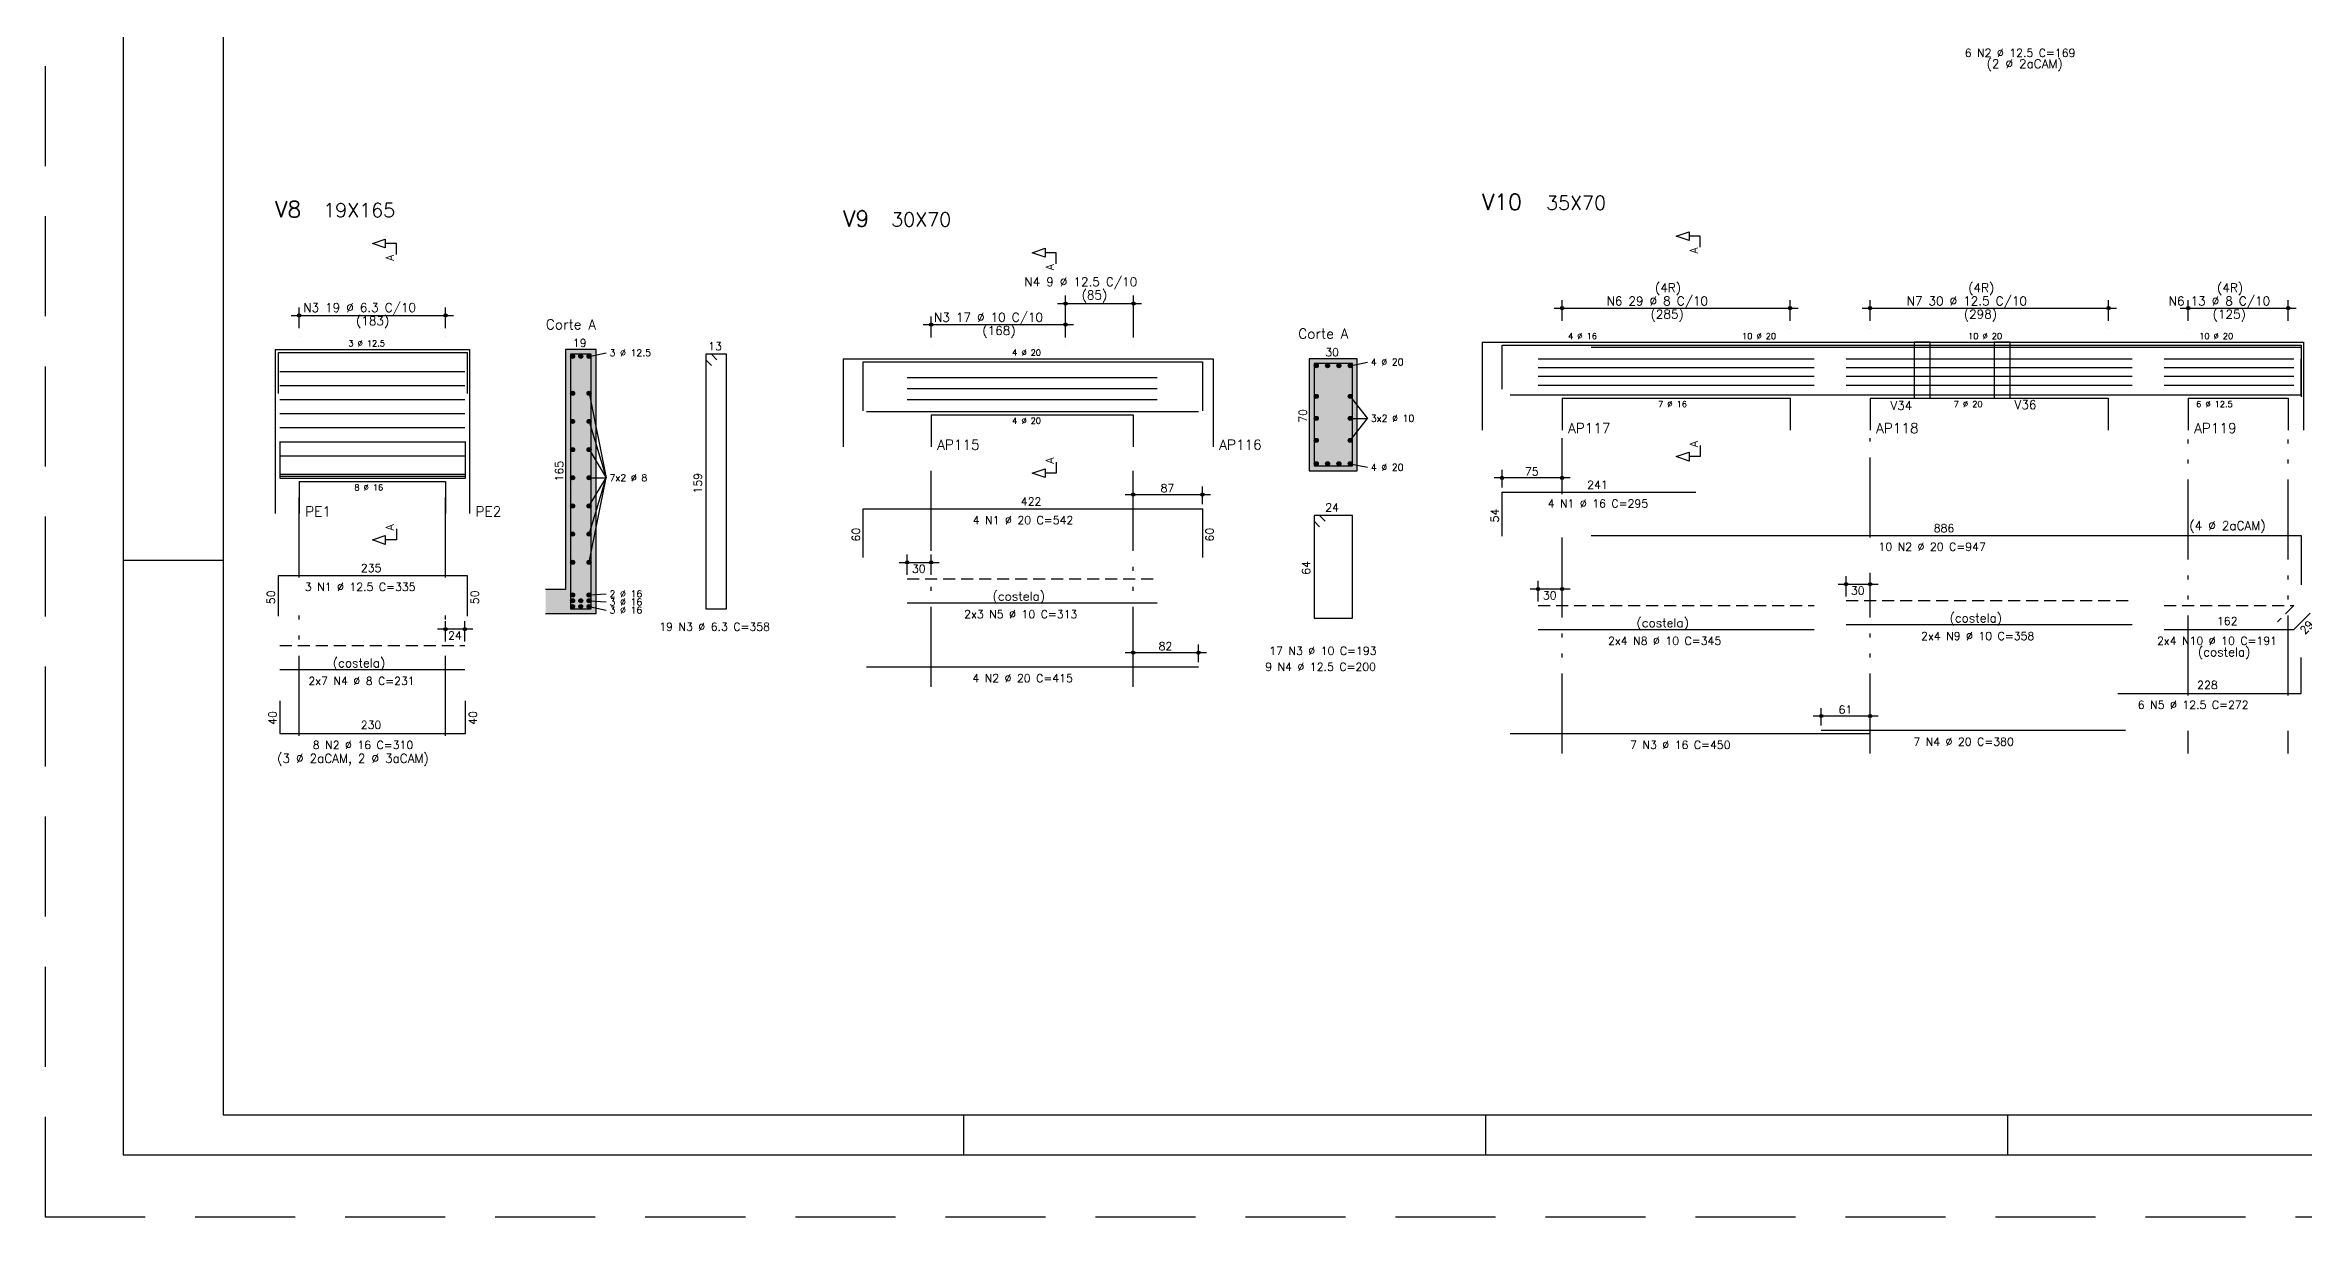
# Model space of a CAD drawing. Extents: x -1.7 to 86.3, y -1.3 to 61.2.
# Drawn here: x -1.7 to 54.8, y -1.3 to 28 of the extents above; entities that cross this region are included whole.
import ezdxf

# ---------------------------------------------------------------- set-up
doc = ezdxf.new("R2010")
doc.units = 0
doc.header["$MEASUREMENT"] = 0
for name, pattern in [('ESTILO_TQS_0001', [0.45, 0.3, -0.15]), ('ESTILO_TQS_0004', [3.3, 2, -0.4, 0.05, -0.4, 0.05, -0.4]), ('HIDDEN', [0.375, 0.25, -0.125])]:
    doc.linetypes.add(name, pattern=pattern)
doc.layers.get('0').update_dxf_attribs({"linetype": 'CONTINUOUS'})
doc.layers.get('Defpoints').update_dxf_attribs({"linetype": 'CONTINUOUS'})
for name, color, linetype in [('ARQ_FOLHA', 7, 'CONTINUOUS'), ('PENA_01', 1, 'CONTINUOUS'), ('PENA_02', 2, 'CONTINUOUS'), ('PENA_03', 3, 'CONTINUOUS'), ('PENA_04', 4, 'CONTINUOUS'), ('PENA_05', 5, 'CONTINUOUS'), ('PENA_06', 6, 'CONTINUOUS'), ('PENA_10', 253, 'CONTINUOUS')]:
    doc.layers.add(name, color=color, linetype=linetype)
doc.styles.get("Standard").update_dxf_attribs({"font": 'ROMANS.SHX'})

# ---------------------------------------------------------------- blocks, each defined once
blk = doc.blocks.new('FOLHA A1 - 841 X 594')
at = {"layer": 'ARQ_FOLHA', "color": 1}
for p, q in [((-816, 148.5), (-841, 148.5)), ((-631, 10), (-631, 0)), ((-500.5, 10), (-500.5, 0)), ((-370, 10), (-370, 0))]:
    blk.add_line(p, q, dxfattribs=at)
for points in [[(-841, 0), (0, 0), (0, 594), (-841, 594)], [(-816, 10), (-10, 10), (-10, 584), (-816, 584)]]:
    blk.add_lwpolyline(points, close=True, dxfattribs=at)
at = {"layer": 'Defpoints', "color": 8, "linetype": 'HIDDEN', "ltscale": 100}
blk.add_lwpolyline([(-860.5, 609.5), (-860.5, -15.5), (19.5, -15.5), (19.5, 609.5)], close=True, dxfattribs=at)
blk = doc.blocks.new('*U23')
blk.add_blockref('FOLHA A1 - 841 X 594', (0, 0))

msp = doc.modelspace()

# ---------------------------------------------------------------- linework, layer by layer
at = {"layer": 'PENA_01', "linetype": 'Continuous'}
for p, q in [((4.65, 20.934), (4.65, 21.454)), ((8.31, 20.934), (8.31, 21.454)), ((23.607, 21.55), (25.707, 21.55)), ((23.807, 20.702), (23.807, 21.75)), ((25.507, 20.702), (25.507, 21.75)), ((36.216, 21.117), (36.216, 21.637)), ((41.916, 21.117), (41.916, 21.637)), ((43.916, 21.117), (43.916, 21.637)), ((49.876, 21.117), (49.876, 21.637)), ((51.866, 21.117), (51.866, 21.637)), ((54.366, 21.117), (54.366, 21.637)), ((4.45, 21.254), (8.51, 21.254)), ((20.247, 21.022), (24.007, 21.022)), ((20.447, 20.702), (20.447, 21.222)), ((23.807, 20.702), (23.807, 21.222)), ((36.016, 21.437), (42.116, 21.437)), ((43.716, 21.437), (50.076, 21.437)), ((51.666, 21.437), (54.566, 21.437)), ((11.895, 20.229), (12.325, 20.319)), ((30.922, 19.997), (31.352, 20.087)), ((11.895, 19.307), (12.325, 17.196)), ((30.922, 19.23), (31.352, 18.68)), ((30.922, 18.131), (31.352, 18.68)), ((30.922, 18.68), (31.352, 18.68)), ((11.895, 18.603), (12.325, 17.196)), ((11.895, 17.899), (12.325, 17.196)), ((30.922, 17.547), (31.352, 17.457)), ((11.895, 15.084), (12.325, 17.196)), ((11.895, 15.788), (12.325, 17.196)), ((11.895, 16.492), (12.325, 17.196)), ((11.895, 17.196), (12.325, 17.196)), ((36.416, 17.192), (34.516, 17.192)), ((25.297, 16.777), (27.427, 16.777)), ((19.647, 15.082), (20.647, 15.082)), ((11.895, 14.267), (12.325, 14.297)), ((11.895, 14.123), (12.325, 14.093)), ((35.416, 14.417), (36.416, 14.417)), ((43.116, 14.537), (44.116, 14.537)), ((11.895, 13.979), (12.325, 13.889)), ((8.991, 13.414), (8.11, 13.414)), ((25.297, 12.827), (27.327, 12.827)), ((44.116, 11.242), (42.496, 11.242))]:
    msp.add_line(p, q, dxfattribs=at)
at = {"layer": 'PENA_01', "linetype": 'ESTILO_TQS_0004'}
for p, q in [((36.216, 16.784), (36.216, 18.187)), ((43.916, 15.704), (43.916, 18.187)), ((51.866, 11.754), (51.866, 18.187)), ((54.366, 11.754), (54.366, 18.187)), ((20.447, 11.972), (20.447, 17.772)), ((25.497, 11.972), (25.497, 17.772)), ((4.65, 14.701), (4.65, 17.054)), ((8.31, 14.701), (8.31, 17.054)), ((36.216, 10.307), (36.216, 15.9)), ((43.916, 10.307), (43.916, 14.82)), ((4.65, 10.751), (4.65, 13.817)), ((8.31, 10.751), (8.31, 13.817)), ((51.866, 10.307), (51.866, 10.87)), ((54.366, 10.307), (54.366, 10.87))]:
    msp.add_line(p, q, dxfattribs=at)
at = {"layer": 'PENA_01', "linetype": 'Continuous'}
for points in [[(45.016, 20.587), (45.016, 19.187), (45.416, 19.187), (45.416, 20.587), (45.016, 20.587)], [(47.016, 20.587), (47.016, 19.187), (47.416, 19.187), (47.416, 20.587), (47.016, 20.587)]]:
    msp.add_lwpolyline(points, dxfattribs=at)
at = {"layer": 'PENA_02', "linetype": 'Continuous'}
for centre, radius in [((23.807, 21.55), 0.0416), ((23.807, 21.55), 0.0208), ((25.507, 21.55), 0.0416), ((25.507, 21.55), 0.0208), ((36.216, 21.437), 0.0416), ((36.216, 21.437), 0.0208), ((41.916, 21.437), 0.0416), ((41.916, 21.437), 0.0208), ((43.916, 21.437), 0.0416), ((43.916, 21.437), 0.0208), ((49.876, 21.437), 0.0416), ((49.876, 21.437), 0.0208), ((51.866, 21.437), 0.0416), ((51.866, 21.437), 0.0208), ((54.366, 21.437), 0.0416), ((54.366, 21.437), 0.0208), ((4.65, 21.254), 0.0416), ((4.65, 21.254), 0.0208), ((8.31, 21.254), 0.0416), ((8.31, 21.254), 0.0208), ((20.447, 21.022), 0.0416), ((20.447, 21.022), 0.0208), ((23.807, 21.022), 0.0416), ((23.807, 21.022), 0.0208), ((34.716, 17.192), 0.04), ((34.716, 17.192), 0.02), ((36.216, 17.192), 0.04), ((36.216, 17.192), 0.02), ((25.497, 16.777), 0.04), ((25.497, 16.777), 0.02), ((27.227, 16.777), 0.04), ((27.227, 16.777), 0.02), ((19.847, 15.082), 0.04), ((19.847, 15.082), 0.02), ((20.447, 15.082), 0.04), ((20.447, 15.082), 0.02), ((35.616, 14.417), 0.04), ((35.616, 14.417), 0.02), ((36.216, 14.417), 0.04), ((36.216, 14.417), 0.02), ((43.316, 14.537), 0.04), ((43.316, 14.537), 0.02), ((43.916, 14.537), 0.04), ((43.916, 14.537), 0.02), ((8.31, 13.414), 0.04), ((8.31, 13.414), 0.02), ((8.791, 13.414), 0.04), ((8.791, 13.414), 0.02), ((25.497, 12.827), 0.04), ((25.497, 12.827), 0.02), ((27.127, 12.827), 0.04), ((27.127, 12.827), 0.02), ((42.696, 11.242), 0.04), ((42.696, 11.242), 0.02), ((43.916, 11.242), 0.04), ((43.916, 11.242), 0.02)]:
    msp.add_circle(centre, radius, dxfattribs=at)
at = {"layer": 'PENA_03', "linetype": 'Continuous'}
for p, q in [((36.216, 20.917), (36.216, 20.917)), ((41.916, 20.917), (41.916, 20.917)), ((43.916, 20.917), (43.916, 20.917)), ((49.876, 20.917), (49.876, 20.917)), ((51.866, 20.917), (51.866, 20.917)), ((54.366, 20.917), (54.366, 20.917)), ((4.05, 20.404), (4.05, 17.104)), ((4.05, 20.404), (4.65, 20.404)), ((4.65, 20.734), (4.65, 20.734)), ((4.65, 20.404), (8.31, 20.404)), ((8.31, 20.734), (8.31, 20.734)), ((8.31, 20.404), (8.91, 20.404)), ((8.91, 20.404), (8.91, 17.104)), ((12.07, 20.404), (11.31, 20.404)), ((11.31, 20.404), (11.31, 14.404)), ((12.07, 13.804), (12.07, 20.404)), ((20.447, 20.502), (20.447, 20.502)), ((23.807, 20.502), (23.807, 20.502)), ((23.807, 20.502), (23.807, 20.502)), ((25.507, 20.502), (25.507, 20.502)), ((34.216, 20.587), (34.216, 19.187)), ((34.216, 20.587), (36.216, 20.587)), ((36.216, 20.587), (41.916, 20.587)), ((41.916, 20.587), (43.916, 20.587)), ((43.916, 20.587), (49.866, 20.587)), ((49.866, 20.587), (51.866, 20.587)), ((51.866, 20.587), (54.746, 20.587)), ((54.746, 20.587), (54.746, 19.187)), ((18.247, 20.172), (18.247, 18.772)), ((18.247, 20.172), (20.447, 20.172)), ((20.447, 20.172), (25.497, 20.172)), ((25.497, 20.172), (27.497, 20.172)), ((27.497, 20.172), (27.497, 18.772)), ((31.097, 20.172), (29.897, 20.172)), ((29.897, 20.172), (29.897, 17.372)), ((31.097, 17.372), (31.097, 20.172)), ((18.247, 18.772), (18.247, 17.972)), ((20.447, 18.772), (25.497, 18.772)), ((20.447, 18.772), (20.447, 17.972)), ((25.497, 18.772), (25.497, 17.972)), ((27.497, 18.772), (27.497, 17.972)), ((34.216, 19.187), (34.216, 18.387)), ((36.216, 19.187), (41.916, 19.187)), ((36.216, 19.187), (36.216, 18.387)), ((41.916, 19.187), (41.916, 18.387)), ((43.916, 19.187), (49.866, 19.187)), ((43.916, 19.187), (43.916, 18.387)), ((49.866, 19.187), (49.866, 18.387)), ((51.866, 19.187), (54.366, 19.187)), ((51.866, 19.187), (51.866, 18.387)), ((54.366, 19.187), (54.366, 18.387)), ((54.746, 19.187), (54.746, 18.387)), ((4.05, 17.104), (4.05, 16.304)), ((4.65, 17.104), (8.31, 17.104)), ((4.65, 17.104), (4.65, 16.304)), ((8.31, 17.104), (8.31, 16.304)), ((8.91, 17.104), (8.91, 16.304)), ((25.497, 16.537), (25.497, 16.977)), ((27.227, 16.537), (27.227, 16.977)), ((29.897, 17.372), (31.097, 17.372)), ((34.716, 16.952), (34.716, 17.392)), ((36.216, 16.952), (36.216, 17.392)), ((25.497, 16.437), (25.497, 16.437)), ((27.227, 16.437), (27.227, 16.437)), ((34.716, 16.852), (34.716, 16.852)), ((36.216, 16.852), (36.216, 16.852)), ((19.847, 14.772), (19.847, 15.282)), ((20.447, 14.772), (20.447, 15.282)), ((43.316, 14.227), (43.316, 14.737)), ((43.916, 14.227), (43.916, 14.737)), ((11.31, 14.404), (10.81, 14.404)), ((19.847, 14.672), (19.847, 14.672)), ((20.447, 14.672), (20.447, 14.672)), ((35.616, 14.107), (35.616, 14.617)), ((36.216, 14.107), (36.216, 14.617)), ((43.316, 14.127), (43.316, 14.127)), ((43.916, 14.127), (43.916, 14.127)), ((8.31, 13.104), (8.31, 13.614)), ((8.791, 13.104), (8.791, 13.614)), ((10.81, 13.804), (11.31, 13.804)), ((11.31, 13.804), (11.31, 13.804)), ((11.31, 13.804), (12.07, 13.804)), ((35.616, 14.007), (35.616, 14.007)), ((36.216, 14.007), (36.216, 14.007)), ((8.31, 13.004), (8.31, 13.004)), ((8.791, 13.004), (8.791, 13.004)), ((25.497, 12.587), (25.497, 13.027)), ((27.127, 12.587), (27.127, 13.027)), ((25.497, 12.487), (25.497, 12.487)), ((27.127, 12.487), (27.127, 12.487)), ((42.696, 11.002), (42.696, 11.442)), ((43.916, 11.002), (43.916, 11.442)), ((42.696, 10.902), (42.696, 10.902)), ((43.916, 10.902), (43.916, 10.902))]:
    msp.add_line(p, q, dxfattribs=at)
for points in [[(7.08, 22.774), (7.08, 23.051), (6.803, 23.051), (6.803, 22.94), (6.48, 23.051), (6.803, 23.161), (6.803, 23.051)], [(39.666, 22.957), (39.666, 23.234), (39.389, 23.234), (39.389, 23.123), (39.066, 23.234), (39.389, 23.344), (39.389, 23.234)], [(23.572, 22.542), (23.572, 22.819), (23.295, 22.819), (23.295, 22.708), (22.972, 22.819), (23.295, 22.93), (23.295, 22.819)], [(23.572, 17.587), (23.572, 17.31), (23.295, 17.31), (23.295, 17.2), (22.972, 17.31), (23.295, 17.421), (23.295, 17.31)], [(39.666, 18.002), (39.666, 17.725), (39.389, 17.725), (39.389, 17.614), (39.066, 17.725), (39.389, 17.836), (39.389, 17.725)], [(7.08, 15.919), (7.08, 15.642), (6.803, 15.642), (6.803, 15.531), (6.48, 15.642), (6.803, 15.752), (6.803, 15.642)]]:
    msp.add_lwpolyline(points, dxfattribs=at)
for centre in [(11.485, 20.229), (11.69, 20.229), (11.895, 20.229), (30.072, 19.997), (30.355, 19.997), (30.638, 19.997), (30.922, 19.997), (11.485, 19.307), (11.895, 19.307), (30.072, 19.23), (30.922, 19.23), (11.485, 18.603), (11.895, 18.603), (30.072, 18.68), (30.922, 18.68), (30.072, 18.131), (30.922, 18.131), (11.485, 17.899), (11.895, 17.899), (30.072, 17.547), (30.355, 17.547), (30.638, 17.547), (30.922, 17.547), (11.485, 17.196), (11.895, 17.196), (11.485, 16.492), (11.895, 16.492), (11.485, 15.788), (11.895, 15.788), (11.485, 15.084), (11.895, 15.084), (11.485, 14.267), (11.485, 14.123), (11.69, 14.123), (11.895, 14.267), (11.895, 14.123), (11.485, 13.979), (11.69, 13.979), (11.895, 13.979)]:
    msp.add_circle(centre, 0.05, dxfattribs=at)
for points in [[(11.535, 20.229), (11.46, 20.272), (11.438, 20.246)], [(11.535, 20.229), (11.438, 20.246), (11.438, 20.212)], [(11.535, 20.229), (11.438, 20.212), (11.46, 20.185)], [(11.535, 20.229), (11.494, 20.278), (11.46, 20.272)], [(11.535, 20.229), (11.46, 20.185), (11.494, 20.179)], [(11.535, 20.229), (11.524, 20.261), (11.494, 20.278)], [(11.535, 20.229), (11.494, 20.179), (11.524, 20.196)], [(11.535, 20.229), (11.524, 20.196), (11.535, 20.229)], [(11.74, 20.229), (11.665, 20.272), (11.643, 20.246)], [(11.74, 20.229), (11.643, 20.246), (11.643, 20.212)], [(11.74, 20.229), (11.643, 20.212), (11.665, 20.185)], [(11.74, 20.229), (11.699, 20.278), (11.665, 20.272)], [(11.74, 20.229), (11.665, 20.185), (11.699, 20.179)], [(11.74, 20.229), (11.729, 20.261), (11.699, 20.278)], [(11.74, 20.229), (11.699, 20.179), (11.729, 20.196)], [(11.74, 20.229), (11.729, 20.196), (11.74, 20.229)], [(11.945, 20.229), (11.87, 20.272), (11.848, 20.246)], [(11.945, 20.229), (11.848, 20.246), (11.848, 20.212)], [(11.945, 20.229), (11.848, 20.212), (11.87, 20.185)], [(11.945, 20.229), (11.904, 20.278), (11.87, 20.272)], [(11.945, 20.229), (11.87, 20.185), (11.904, 20.179)], [(11.945, 20.229), (11.934, 20.261), (11.904, 20.278)], [(11.945, 20.229), (11.904, 20.179), (11.934, 20.196)], [(11.945, 20.229), (11.934, 20.196), (11.945, 20.229)], [(30.122, 19.997), (30.047, 20.041), (30.025, 20.014)], [(30.122, 19.997), (30.025, 20.014), (30.025, 19.98)], [(30.122, 19.997), (30.025, 19.98), (30.047, 19.954)], [(30.122, 19.997), (30.08, 20.046), (30.047, 20.041)], [(30.122, 19.997), (30.047, 19.954), (30.08, 19.948)], [(30.122, 19.997), (30.11, 20.029), (30.08, 20.046)], [(30.122, 19.997), (30.08, 19.948), (30.11, 19.965)], [(30.122, 19.997), (30.11, 19.965), (30.122, 19.997)], [(30.405, 19.997), (30.33, 20.041), (30.308, 20.014)], [(30.405, 19.997), (30.308, 20.014), (30.308, 19.98)], [(30.405, 19.997), (30.308, 19.98), (30.33, 19.954)], [(30.405, 19.997), (30.364, 20.046), (30.33, 20.041)], [(30.405, 19.997), (30.33, 19.954), (30.364, 19.948)], [(30.405, 19.997), (30.393, 20.029), (30.364, 20.046)], [(30.405, 19.997), (30.364, 19.948), (30.393, 19.965)], [(30.405, 19.997), (30.393, 19.965), (30.405, 19.997)], [(30.688, 19.997), (30.613, 20.041), (30.591, 20.014)], [(30.688, 19.997), (30.591, 20.014), (30.591, 19.98)], [(30.688, 19.997), (30.591, 19.98), (30.613, 19.954)], [(30.688, 19.997), (30.647, 20.046), (30.613, 20.041)], [(30.688, 19.997), (30.613, 19.954), (30.647, 19.948)], [(30.688, 19.997), (30.677, 20.029), (30.647, 20.046)], [(30.688, 19.997), (30.647, 19.948), (30.677, 19.965)], [(30.688, 19.997), (30.677, 19.965), (30.688, 19.997)], [(30.972, 19.997), (30.897, 20.041), (30.875, 20.014)], [(30.972, 19.997), (30.875, 20.014), (30.875, 19.98)], [(30.972, 19.997), (30.875, 19.98), (30.897, 19.954)], [(30.972, 19.997), (30.93, 20.046), (30.897, 20.041)], [(30.972, 19.997), (30.897, 19.954), (30.93, 19.948)], [(30.972, 19.997), (30.96, 20.029), (30.93, 20.046)], [(30.972, 19.997), (30.93, 19.948), (30.96, 19.965)], [(30.972, 19.997), (30.96, 19.965), (30.972, 19.997)], [(11.535, 19.307), (11.46, 19.35), (11.438, 19.324)], [(11.535, 19.307), (11.438, 19.324), (11.438, 19.29)], [(11.535, 19.307), (11.438, 19.29), (11.46, 19.263)], [(11.535, 19.307), (11.494, 19.356), (11.46, 19.35)], [(11.535, 19.307), (11.46, 19.263), (11.494, 19.257)], [(11.535, 19.307), (11.524, 19.339), (11.494, 19.356)], [(11.535, 19.307), (11.494, 19.257), (11.524, 19.275)], [(11.535, 19.307), (11.524, 19.275), (11.535, 19.307)], [(11.945, 19.307), (11.87, 19.35), (11.848, 19.324)], [(11.945, 19.307), (11.848, 19.324), (11.848, 19.29)], [(11.945, 19.307), (11.848, 19.29), (11.87, 19.263)], [(11.945, 19.307), (11.904, 19.356), (11.87, 19.35)], [(11.945, 19.307), (11.87, 19.263), (11.904, 19.257)], [(11.945, 19.307), (11.934, 19.339), (11.904, 19.356)], [(11.945, 19.307), (11.904, 19.257), (11.934, 19.275)], [(11.945, 19.307), (11.934, 19.275), (11.945, 19.307)], [(30.122, 19.23), (30.047, 19.273), (30.025, 19.247)], [(30.122, 19.23), (30.025, 19.247), (30.025, 19.213)], [(30.122, 19.23), (30.025, 19.213), (30.047, 19.186)], [(30.122, 19.23), (30.08, 19.279), (30.047, 19.273)], [(30.122, 19.23), (30.047, 19.186), (30.08, 19.18)], [(30.122, 19.23), (30.11, 19.262), (30.08, 19.279)], [(30.122, 19.23), (30.08, 19.18), (30.11, 19.197)], [(30.122, 19.23), (30.11, 19.197), (30.122, 19.23)], [(30.972, 19.23), (30.897, 19.273), (30.875, 19.247)], [(30.972, 19.23), (30.875, 19.247), (30.875, 19.213)], [(30.972, 19.23), (30.875, 19.213), (30.897, 19.186)], [(30.972, 19.23), (30.93, 19.279), (30.897, 19.273)], [(30.972, 19.23), (30.897, 19.186), (30.93, 19.18)], [(30.972, 19.23), (30.96, 19.262), (30.93, 19.279)], [(30.972, 19.23), (30.93, 19.18), (30.96, 19.197)], [(30.972, 19.23), (30.96, 19.197), (30.972, 19.23)], [(11.535, 18.603), (11.46, 18.646), (11.438, 18.62)], [(11.535, 18.603), (11.494, 18.652), (11.46, 18.646)], [(11.535, 18.603), (11.524, 18.635), (11.494, 18.652)], [(11.945, 18.603), (11.87, 18.646), (11.848, 18.62)], [(11.945, 18.603), (11.904, 18.652), (11.87, 18.646)], [(11.945, 18.603), (11.934, 18.635), (11.904, 18.652)], [(30.122, 18.68), (30.047, 18.724), (30.025, 18.697)], [(30.122, 18.68), (30.025, 18.697), (30.025, 18.663)], [(30.122, 18.68), (30.025, 18.663), (30.047, 18.637)], [(30.122, 18.68), (30.08, 18.729), (30.047, 18.724)], [(30.122, 18.68), (30.047, 18.637), (30.08, 18.631)], [(30.122, 18.68), (30.11, 18.712), (30.08, 18.729)], [(30.122, 18.68), (30.08, 18.631), (30.11, 18.648)], [(30.122, 18.68), (30.11, 18.648), (30.122, 18.68)], [(30.972, 18.68), (30.897, 18.724), (30.875, 18.697)], [(30.972, 18.68), (30.875, 18.697), (30.875, 18.663)], [(30.972, 18.68), (30.875, 18.663), (30.897, 18.637)], [(30.972, 18.68), (30.93, 18.729), (30.897, 18.724)], [(30.972, 18.68), (30.897, 18.637), (30.93, 18.631)], [(30.972, 18.68), (30.96, 18.712), (30.93, 18.729)], [(30.972, 18.68), (30.93, 18.631), (30.96, 18.648)], [(30.972, 18.68), (30.96, 18.648), (30.972, 18.68)], [(11.535, 18.603), (11.438, 18.62), (11.438, 18.586)], [(11.535, 18.603), (11.438, 18.586), (11.46, 18.56)], [(11.535, 18.603), (11.46, 18.56), (11.494, 18.554)], [(11.535, 18.603), (11.494, 18.554), (11.524, 18.571)], [(11.535, 18.603), (11.524, 18.571), (11.535, 18.603)], [(11.945, 18.603), (11.848, 18.62), (11.848, 18.586)], [(11.945, 18.603), (11.848, 18.586), (11.87, 18.56)], [(11.945, 18.603), (11.87, 18.56), (11.904, 18.554)], [(11.945, 18.603), (11.904, 18.554), (11.934, 18.571)], [(11.945, 18.603), (11.934, 18.571), (11.945, 18.603)], [(30.122, 18.131), (30.047, 18.174), (30.025, 18.148)], [(30.122, 18.131), (30.025, 18.148), (30.025, 18.114)], [(30.122, 18.131), (30.025, 18.114), (30.047, 18.088)], [(30.122, 18.131), (30.08, 18.18), (30.047, 18.174)], [(30.122, 18.131), (30.047, 18.088), (30.08, 18.082)], [(30.122, 18.131), (30.11, 18.163), (30.08, 18.18)], [(30.122, 18.131), (30.08, 18.082), (30.11, 18.099)], [(30.122, 18.131), (30.11, 18.099), (30.122, 18.131)], [(30.972, 18.131), (30.897, 18.174), (30.875, 18.148)], [(30.972, 18.131), (30.875, 18.148), (30.875, 18.114)], [(30.972, 18.131), (30.875, 18.114), (30.897, 18.088)], [(30.972, 18.131), (30.93, 18.18), (30.897, 18.174)], [(30.972, 18.131), (30.897, 18.088), (30.93, 18.082)], [(30.972, 18.131), (30.96, 18.163), (30.93, 18.18)], [(30.972, 18.131), (30.93, 18.082), (30.96, 18.099)], [(30.972, 18.131), (30.96, 18.099), (30.972, 18.131)], [(11.535, 17.899), (11.46, 17.943), (11.438, 17.916)], [(11.535, 17.899), (11.438, 17.916), (11.438, 17.882)], [(11.535, 17.899), (11.438, 17.882), (11.46, 17.856)], [(11.535, 17.899), (11.494, 17.949), (11.46, 17.943)], [(11.535, 17.899), (11.46, 17.856), (11.494, 17.85)], [(11.535, 17.899), (11.524, 17.931), (11.494, 17.949)], [(11.535, 17.899), (11.494, 17.85), (11.524, 17.867)], [(11.535, 17.899), (11.524, 17.867), (11.535, 17.899)], [(11.945, 17.899), (11.87, 17.943), (11.848, 17.916)], [(11.945, 17.899), (11.848, 17.916), (11.848, 17.882)], [(11.945, 17.899), (11.848, 17.882), (11.87, 17.856)], [(11.945, 17.899), (11.904, 17.949), (11.87, 17.943)], [(11.945, 17.899), (11.87, 17.856), (11.904, 17.85)], [(11.945, 17.899), (11.934, 17.931), (11.904, 17.949)], [(11.945, 17.899), (11.904, 17.85), (11.934, 17.867)], [(11.945, 17.899), (11.934, 17.867), (11.945, 17.899)], [(30.122, 17.547), (30.047, 17.591), (30.025, 17.564)], [(30.122, 17.547), (30.025, 17.564), (30.025, 17.53)], [(30.122, 17.547), (30.025, 17.53), (30.047, 17.504)], [(30.122, 17.547), (30.08, 17.596), (30.047, 17.591)], [(30.122, 17.547), (30.047, 17.504), (30.08, 17.498)], [(30.122, 17.547), (30.11, 17.579), (30.08, 17.596)], [(30.122, 17.547), (30.08, 17.498), (30.11, 17.515)], [(30.122, 17.547), (30.11, 17.515), (30.122, 17.547)], [(30.405, 17.547), (30.33, 17.591), (30.308, 17.564)], [(30.405, 17.547), (30.308, 17.564), (30.308, 17.53)], [(30.405, 17.547), (30.308, 17.53), (30.33, 17.504)], [(30.405, 17.547), (30.364, 17.596), (30.33, 17.591)], [(30.405, 17.547), (30.33, 17.504), (30.364, 17.498)], [(30.405, 17.547), (30.393, 17.579), (30.364, 17.596)], [(30.405, 17.547), (30.364, 17.498), (30.393, 17.515)], [(30.405, 17.547), (30.393, 17.515), (30.405, 17.547)], [(30.688, 17.547), (30.613, 17.591), (30.591, 17.564)], [(30.688, 17.547), (30.591, 17.564), (30.591, 17.53)], [(30.688, 17.547), (30.591, 17.53), (30.613, 17.504)], [(30.688, 17.547), (30.647, 17.596), (30.613, 17.591)], [(30.688, 17.547), (30.613, 17.504), (30.647, 17.498)], [(30.688, 17.547), (30.677, 17.579), (30.647, 17.596)], [(30.688, 17.547), (30.647, 17.498), (30.677, 17.515)], [(30.688, 17.547), (30.677, 17.515), (30.688, 17.547)], [(30.972, 17.547), (30.897, 17.591), (30.875, 17.564)], [(30.972, 17.547), (30.875, 17.564), (30.875, 17.53)], [(30.972, 17.547), (30.875, 17.53), (30.897, 17.504)], [(30.972, 17.547), (30.93, 17.596), (30.897, 17.591)], [(30.972, 17.547), (30.897, 17.504), (30.93, 17.498)], [(30.972, 17.547), (30.96, 17.579), (30.93, 17.596)], [(30.972, 17.547), (30.93, 17.498), (30.96, 17.515)], [(30.972, 17.547), (30.96, 17.515), (30.972, 17.547)], [(11.535, 17.196), (11.46, 17.239), (11.438, 17.213)], [(11.535, 17.196), (11.438, 17.213), (11.438, 17.179)], [(11.535, 17.196), (11.438, 17.179), (11.46, 17.152)], [(11.535, 17.196), (11.494, 17.245), (11.46, 17.239)], [(11.535, 17.196), (11.46, 17.152), (11.494, 17.146)], [(11.535, 17.196), (11.524, 17.228), (11.494, 17.245)], [(11.535, 17.196), (11.494, 17.146), (11.524, 17.163)], [(11.535, 17.196), (11.524, 17.163), (11.535, 17.196)], [(11.945, 17.196), (11.87, 17.239), (11.848, 17.213)], [(11.945, 17.196), (11.848, 17.213), (11.848, 17.179)], [(11.945, 17.196), (11.848, 17.179), (11.87, 17.152)], [(11.945, 17.196), (11.904, 17.245), (11.87, 17.239)], [(11.945, 17.196), (11.87, 17.152), (11.904, 17.146)], [(11.945, 17.196), (11.934, 17.228), (11.904, 17.245)], [(11.945, 17.196), (11.904, 17.146), (11.934, 17.163)], [(11.945, 17.196), (11.934, 17.163), (11.945, 17.196)], [(11.535, 16.492), (11.46, 16.535), (11.438, 16.509)], [(11.535, 16.492), (11.438, 16.509), (11.438, 16.475)], [(11.535, 16.492), (11.438, 16.475), (11.46, 16.449)], [(11.535, 16.492), (11.494, 16.541), (11.46, 16.535)], [(11.535, 16.492), (11.46, 16.449), (11.494, 16.443)], [(11.535, 16.492), (11.524, 16.524), (11.494, 16.541)], [(11.535, 16.492), (11.494, 16.443), (11.524, 16.46)], [(11.535, 16.492), (11.524, 16.46), (11.535, 16.492)], [(11.945, 16.492), (11.87, 16.535), (11.848, 16.509)], [(11.945, 16.492), (11.848, 16.509), (11.848, 16.475)], [(11.945, 16.492), (11.848, 16.475), (11.87, 16.449)], [(11.945, 16.492), (11.904, 16.541), (11.87, 16.535)], [(11.945, 16.492), (11.87, 16.449), (11.904, 16.443)], [(11.945, 16.492), (11.934, 16.524), (11.904, 16.541)], [(11.945, 16.492), (11.904, 16.443), (11.934, 16.46)], [(11.945, 16.492), (11.934, 16.46), (11.945, 16.492)], [(11.535, 15.788), (11.46, 15.832), (11.438, 15.805)], [(11.535, 15.788), (11.494, 15.837), (11.46, 15.832)], [(11.535, 15.788), (11.524, 15.82), (11.494, 15.837)], [(11.945, 15.788), (11.87, 15.832), (11.848, 15.805)], [(11.945, 15.788), (11.904, 15.837), (11.87, 15.832)], [(11.945, 15.788), (11.934, 15.82), (11.904, 15.837)], [(11.535, 15.788), (11.438, 15.805), (11.438, 15.771)], [(11.535, 15.788), (11.438, 15.771), (11.46, 15.745)], [(11.535, 15.788), (11.46, 15.745), (11.494, 15.739)], [(11.535, 15.788), (11.494, 15.739), (11.524, 15.756)], [(11.535, 15.788), (11.524, 15.756), (11.535, 15.788)], [(11.945, 15.788), (11.848, 15.805), (11.848, 15.771)], [(11.945, 15.788), (11.848, 15.771), (11.87, 15.745)], [(11.945, 15.788), (11.87, 15.745), (11.904, 15.739)], [(11.945, 15.788), (11.904, 15.739), (11.934, 15.756)], [(11.945, 15.788), (11.934, 15.756), (11.945, 15.788)], [(11.535, 15.084), (11.46, 15.128), (11.438, 15.102)], [(11.535, 15.084), (11.438, 15.102), (11.438, 15.067)], [(11.535, 15.084), (11.438, 15.067), (11.46, 15.041)], [(11.535, 15.084), (11.494, 15.134), (11.46, 15.128)], [(11.535, 15.084), (11.46, 15.041), (11.494, 15.035)], [(11.535, 15.084), (11.524, 15.117), (11.494, 15.134)], [(11.535, 15.084), (11.494, 15.035), (11.524, 15.052)], [(11.535, 15.084), (11.524, 15.052), (11.535, 15.084)], [(11.945, 15.084), (11.87, 15.128), (11.848, 15.102)], [(11.945, 15.084), (11.848, 15.102), (11.848, 15.067)], [(11.945, 15.084), (11.848, 15.067), (11.87, 15.041)], [(11.945, 15.084), (11.904, 15.134), (11.87, 15.128)], [(11.945, 15.084), (11.87, 15.041), (11.904, 15.035)], [(11.945, 15.084), (11.934, 15.117), (11.904, 15.134)], [(11.945, 15.084), (11.904, 15.035), (11.934, 15.052)], [(11.945, 15.084), (11.934, 15.052), (11.945, 15.084)], [(11.535, 14.267), (11.46, 14.31), (11.438, 14.284)], [(11.535, 14.267), (11.438, 14.284), (11.438, 14.25)], [(11.535, 14.267), (11.438, 14.25), (11.46, 14.223)], [(11.535, 14.123), (11.46, 14.166), (11.438, 14.14)], [(11.535, 14.123), (11.438, 14.14), (11.438, 14.106)], [(11.535, 14.123), (11.438, 14.106), (11.46, 14.079)], [(11.535, 14.267), (11.494, 14.316), (11.46, 14.31)], [(11.535, 14.267), (11.46, 14.223), (11.494, 14.217)], [(11.535, 14.123), (11.494, 14.172), (11.46, 14.166)], [(11.535, 14.123), (11.46, 14.079), (11.494, 14.073)], [(11.535, 14.267), (11.524, 14.299), (11.494, 14.316)], [(11.535, 14.267), (11.494, 14.217), (11.524, 14.234)], [(11.535, 14.123), (11.524, 14.155), (11.494, 14.172)], [(11.535, 14.123), (11.494, 14.073), (11.524, 14.09)], [(11.535, 14.267), (11.524, 14.234), (11.535, 14.267)], [(11.535, 14.123), (11.524, 14.09), (11.535, 14.123)], [(11.74, 14.123), (11.665, 14.166), (11.643, 14.14)], [(11.74, 14.123), (11.643, 14.14), (11.643, 14.106)], [(11.74, 14.123), (11.643, 14.106), (11.665, 14.079)], [(11.74, 14.123), (11.699, 14.172), (11.665, 14.166)], [(11.74, 14.123), (11.665, 14.079), (11.699, 14.073)], [(11.74, 14.123), (11.729, 14.155), (11.699, 14.172)], [(11.74, 14.123), (11.699, 14.073), (11.729, 14.09)], [(11.74, 14.123), (11.729, 14.09), (11.74, 14.123)], [(11.945, 14.267), (11.87, 14.31), (11.848, 14.284)], [(11.945, 14.267), (11.848, 14.284), (11.848, 14.25)], [(11.945, 14.267), (11.848, 14.25), (11.87, 14.223)], [(11.945, 14.123), (11.87, 14.166), (11.848, 14.14)], [(11.945, 14.123), (11.848, 14.14), (11.848, 14.106)], [(11.945, 14.123), (11.848, 14.106), (11.87, 14.079)], [(11.945, 14.267), (11.904, 14.316), (11.87, 14.31)], [(11.945, 14.267), (11.87, 14.223), (11.904, 14.217)], [(11.945, 14.123), (11.904, 14.172), (11.87, 14.166)], [(11.945, 14.123), (11.87, 14.079), (11.904, 14.073)], [(11.945, 14.267), (11.934, 14.299), (11.904, 14.316)], [(11.945, 14.267), (11.904, 14.217), (11.934, 14.234)], [(11.945, 14.123), (11.934, 14.155), (11.904, 14.172)], [(11.945, 14.123), (11.904, 14.073), (11.934, 14.09)], [(11.945, 14.267), (11.934, 14.234), (11.945, 14.267)], [(11.945, 14.123), (11.934, 14.09), (11.945, 14.123)], [(11.535, 13.979), (11.46, 14.022), (11.438, 13.996)], [(11.535, 13.979), (11.438, 13.996), (11.438, 13.962)], [(11.535, 13.979), (11.438, 13.962), (11.46, 13.935)], [(11.535, 13.979), (11.494, 14.028), (11.46, 14.022)], [(11.535, 13.979), (11.46, 13.935), (11.494, 13.929)], [(11.535, 13.979), (11.524, 14.011), (11.494, 14.028)], [(11.535, 13.979), (11.494, 13.929), (11.524, 13.946)], [(11.535, 13.979), (11.524, 13.946), (11.535, 13.979)], [(11.74, 13.979), (11.665, 14.022), (11.643, 13.996)], [(11.74, 13.979), (11.643, 13.996), (11.643, 13.962)], [(11.74, 13.979), (11.643, 13.962), (11.665, 13.935)], [(11.74, 13.979), (11.699, 14.028), (11.665, 14.022)], [(11.74, 13.979), (11.665, 13.935), (11.699, 13.929)], [(11.74, 13.979), (11.729, 14.011), (11.699, 14.028)], [(11.74, 13.979), (11.699, 13.929), (11.729, 13.946)], [(11.74, 13.979), (11.729, 13.946), (11.74, 13.979)], [(11.945, 13.979), (11.87, 14.022), (11.848, 13.996)], [(11.945, 13.979), (11.848, 13.996), (11.848, 13.962)], [(11.945, 13.979), (11.848, 13.962), (11.87, 13.935)], [(11.945, 13.979), (11.904, 14.028), (11.87, 14.022)], [(11.945, 13.979), (11.87, 13.935), (11.904, 13.929)], [(11.945, 13.979), (11.934, 14.011), (11.904, 14.028)], [(11.945, 13.979), (11.904, 13.929), (11.934, 13.946)], [(11.945, 13.979), (11.934, 13.946), (11.945, 13.979)]]:
    msp.add_solid(points, dxfattribs=at)
at = {"layer": 'PENA_04', "linetype": 'Continuous'}
for p, q in [((4.132, 19.304), (4.132, 20.324)), ((4.132, 20.324), (8.852, 20.324)), ((8.852, 20.324), (8.852, 19.304)), ((34.716, 19.407), (34.716, 20.507)), ((34.716, 20.507), (39.556, 20.507)), ((36.944, 20.507), (54.686, 20.507)), ((36.944, 20.457), (54.686, 20.457)), ((54.686, 20.507), (54.686, 19.267)), ((54.686, 20.457), (54.686, 19.217)), ((4.17, 19.855), (8.791, 19.855)), ((18.747, 18.872), (18.747, 20.092)), ((18.747, 20.092), (27.227, 20.092)), ((27.227, 20.092), (27.227, 18.872)), ((35.616, 20.17), (42.516, 20.17)), ((35.616, 19.951), (42.516, 19.951)), ((43.316, 20.17), (50.466, 20.17)), ((43.316, 19.951), (50.466, 19.951)), ((51.266, 20.17), (54.506, 20.17)), ((51.266, 19.951), (54.506, 19.951)), ((54.686, 19.267), (54.686, 20.167)), ((4.17, 19.503), (8.791, 19.503)), ((19.847, 19.701), (26.097, 19.701)), ((19.847, 19.426), (26.097, 19.426)), ((34.916, 19.267), (43.916, 19.267)), ((35.616, 19.731), (42.516, 19.731)), ((35.616, 19.511), (42.516, 19.511)), ((42.696, 19.267), (50.296, 19.267)), ((43.316, 19.731), (50.466, 19.731)), ((43.316, 19.511), (50.466, 19.511)), ((50.106, 19.267), (54.686, 19.267)), ((51.266, 19.731), (54.506, 19.731)), ((51.266, 19.511), (54.506, 19.511)), ((4.17, 19.151), (8.791, 19.151)), ((4.17, 18.8), (8.791, 18.8)), ((18.827, 18.852), (27.127, 18.852)), ((19.847, 19.152), (26.097, 19.152)), ((4.17, 18.448), (8.791, 18.448)), ((4.17, 18.104), (4.17, 17.284)), ((4.17, 18.096), (8.791, 18.096)), ((8.81, 17.284), (8.81, 18.104)), ((4.17, 18.054), (4.17, 17.234)), ((4.17, 18.004), (4.17, 17.184)), ((4.17, 17.744), (8.791, 17.744)), ((8.81, 17.234), (8.81, 18.054)), ((8.81, 17.184), (8.81, 18.004)), ((4.17, 17.284), (8.81, 17.284)), ((4.17, 17.234), (8.81, 17.234)), ((4.17, 17.184), (8.81, 17.184))]:
    msp.add_line(p, q, dxfattribs=at)
for points in [[(11.43, 20.284), (11.43, 13.924), (11.95, 13.924), (11.95, 20.284), (11.43, 20.284)], [(30.017, 20.052), (30.017, 17.492), (30.977, 17.492), (30.977, 20.052), (30.017, 20.052)]]:
    msp.add_lwpolyline(points, dxfattribs=at)
at = {"layer": 'PENA_05', "linetype": 'Continuous'}
for p, q in [((14.953, 20.282), (14.813, 20.282)), ((14.813, 20.282), (14.813, 13.922)), ((15.333, 20.282), (14.813, 20.282)), ((14.813, 20.282), (14.813, 20.142)), ((14.813, 20.142), (14.953, 20.002)), ((15.093, 20.142), (14.953, 20.282)), ((15.333, 13.922), (15.333, 20.282)), ((18.747, 15.202), (18.747, 16.422)), ((18.747, 16.422), (27.227, 16.422)), ((27.227, 16.422), (27.227, 15.202)), ((34.716, 15.737), (34.716, 16.837)), ((34.716, 16.837), (39.556, 16.837)), ((30.157, 16.252), (30.017, 16.252)), ((30.017, 16.252), (30.017, 13.692)), ((30.977, 16.252), (30.017, 16.252)), ((30.017, 16.252), (30.017, 16.112)), ((30.017, 16.112), (30.157, 15.972)), ((30.297, 16.112), (30.157, 16.252)), ((30.977, 13.692), (30.977, 16.252)), ((36.944, 15.757), (54.686, 15.757)), ((54.686, 15.757), (54.686, 14.517)), ((4.132, 13.734), (4.132, 14.754)), ((4.132, 14.754), (8.852, 14.754)), ((8.852, 14.754), (8.852, 13.734)), ((14.813, 13.922), (15.333, 13.922)), ((19.847, 14.072), (26.097, 14.072)), ((30.017, 13.692), (30.977, 13.692)), ((54.506, 13.407), (54.916, 13.817)), ((35.616, 13.407), (42.516, 13.407)), ((43.316, 13.527), (50.466, 13.527)), ((51.266, 13.407), (54.506, 13.407)), ((18.827, 12.472), (27.127, 12.472)), ((54.686, 11.807), (54.686, 12.707)), ((4.17, 12.404), (8.791, 12.404)), ((4.17, 11.624), (4.17, 10.804)), ((8.81, 10.804), (8.81, 11.624)), ((50.106, 11.807), (54.686, 11.807)), ((4.17, 10.804), (8.81, 10.804)), ((34.916, 10.807), (43.916, 10.807)), ((42.696, 10.887), (50.296, 10.887))]:
    msp.add_line(p, q, dxfattribs=at)
at = {"layer": 'PENA_06', "linetype": 'ESTILO_TQS_0001'}
for p, q in [((19.847, 14.672), (26.097, 14.672)), ((43.316, 14.127), (50.466, 14.127)), ((35.616, 14.007), (42.516, 14.007)), ((51.266, 14.007), (54.506, 14.007)), ((54.506, 14.007), (54.096, 13.597)), ((4.17, 13.004), (8.791, 13.004))]:
    msp.add_line(p, q, dxfattribs=at)
at = {"layer": 'PENA_10', "linetype": 'Continuous'}
for points in [[(12.07, 13.804), (12.07, 20.404), (11.31, 20.404)], [(12.07, 13.804), (11.31, 20.404), (11.31, 14.404)], [(31.097, 17.372), (31.097, 20.172), (29.897, 20.172)], [(31.097, 17.372), (29.897, 20.172), (29.897, 17.372)], [(31.097, 17.372), (29.897, 17.372), (31.097, 17.372)], [(12.07, 13.804), (11.31, 14.404), (10.81, 14.404)], [(12.07, 13.804), (10.81, 14.404), (10.81, 13.804)], [(12.07, 13.804), (10.81, 13.804), (11.31, 13.804)], [(12.07, 13.804), (11.31, 13.804), (12.07, 13.804)]]:
    msp.add_solid(points, dxfattribs=at)

# ---------------------------------------------------------------- block references
at = {"xscale": 0.09999999999999938, "yscale": 0.09999999999999938, "zscale": 0.09999999999999938}
msp.add_blockref('*U23', (84.352, 0.28), dxfattribs=at)

# ---------------------------------------------------------------- texts
at = {"layer": 'PENA_01', "linetype": 'Continuous'}
for s, p in [('19X165', (5.25, 23.704)), ('30X70', (19.447, 23.472)), ('35X70', (35.816, 23.887))]:
    msp.add_text(s, height=0.35, dxfattribs=at).set_placement(p)
at = {"layer": 'PENA_02', "linetype": 'Continuous'}
for s, p in [('AP115', (20.597, 17.897)), ('AP116', (27.647, 17.897)), ('AP117', (36.366, 18.312)), ('AP118', (44.066, 18.312)), ('AP119', (52.016, 18.312)), ('PE1', (4.8, 16.229)), ('PE2', (9.06, 16.229))]:
    msp.add_text(s, height=0.25, dxfattribs=at).set_placement(p)
at = {"layer": 'PENA_02', "linetype": 'ESTILO_TQS_0004'}
for p in [(21.982, 14.127), (38.076, 13.462), (45.901, 13.582), (52.109, 12.734), (5.491, 12.459)]:
    msp.add_text('(costela)', height=0.22, dxfattribs=at).set_placement(p)
at = {"layer": 'PENA_03', "linetype": 'Continuous'}
for s, height, p in [('6 N2 %%c 12.5 C=169', 0.2, (46.279, 27.712)), ('(2 %%c 2aCAM)', 0.22, (46.827, 27.431)), ('N4 9 %%c 12.5 C/10', 0.22, (22.777, 21.982)), ('(4R)', 0.22, (38.538, 21.833)), ('(4R)', 0.22, (46.368, 21.833)), ('(4R)', 0.22, (52.588, 21.833)), ('N3 19 %%c 6.3 C/10', 0.22, (4.752, 21.338)), ('(85)', 0.22, (24.207, 21.652)), ('N6 29 %%c 8 C/10', 0.22, (37.328, 21.503)), ('N7 30 %%c 12.5 C/10', 0.22, (44.828, 21.503)), ('N6 13 %%c 8 C/10', 0.22, (51.378, 21.503)), ('(183)', 0.22, (6.072, 21.008)), ('Corte A', 0.25, (10.815, 20.904)), ('N3 17 %%c 10 C/10', 0.22, (20.518, 21.095)), ('(168)', 0.22, (21.728, 20.765)), ('Corte A', 0.25, (29.622, 20.672)), ('(285)', 0.22, (38.428, 21.173)), ('(298)', 0.22, (46.258, 21.173)), ('(125)', 0.22, (52.478, 21.173)), ('3 %%c 12.5', 0.15, (5.88, 20.479)), ('19', 0.2, (11.49, 20.464)), ('3 %%c 12.5', 0.17, (12.41, 20.234)), ('13', 0.2, (14.873, 20.382)), ('4 %%c 20', 0.15, (22.472, 20.247)), ('30', 0.2, (30.297, 20.232)), ('4 %%c 16', 0.15, (36.366, 20.662)), ('10 %%c 20', 0.15, (40.716, 20.662)), ('10 %%c 20', 0.15, (46.366, 20.662)), ('10 %%c 20', 0.15, (52.141, 20.662)), ('4 %%c 20', 0.17, (31.437, 20.002)), ('4 %%c 20', 0.15, (22.472, 18.547)), ('3x2 %%c 10', 0.17, (31.437, 18.595)), ('7 %%c 16', 0.15, (38.616, 18.962)), ('V34', 0.22, (44.423, 18.891)), ('7 %%c 20', 0.15, (46.006, 18.962)), ('V36', 0.22, (47.526, 18.912)), ('6 %%c 12.5', 0.15, (52.066, 18.962)), ('4 %%c 20', 0.17, (31.437, 17.372)), ('8 %%c 16', 0.15, (6.03, 16.879)), ('7x2 %%c 8', 0.17, (12.41, 17.111)), ('87', 0.2, (26.182, 16.837)), ('75', 0.2, (35.286, 17.252)), ('241', 0.2, (36.844, 16.921)), ('422', 0.2, (22.687, 16.502)), ('24', 0.2, (30.297, 16.352)), ('4 N1 %%c 16 C=295', 0.2, (35.856, 16.452)), ('4 N1 %%c 20 C=542', 0.2, (21.487, 16.037)), ('886', 0.2, (45.505, 15.837)), ('(4 %%c 2aCAM)', 0.22, (51.896, 15.89)), ('10 N2 %%c 20 C=947', 0.2, (44.125, 15.372)), ('235', 0.2, (6.192, 14.841)), ('30', 0.2, (19.967, 14.822)), ('3 N1 %%c 12.5 C=335', 0.2, (4.792, 14.369)), ('2 %%c 16', 0.17, (12.41, 14.212)), ('3 %%c 16', 0.17, (12.41, 14.008)), ('30', 0.2, (35.736, 14.157)), ('30', 0.2, (43.436, 14.277)), ('3 %%c 16', 0.17, (12.41, 13.804)), ('19 N3 %%c 6.3 C=358', 0.2, (13.65, 13.374)), ('2x3 N5 %%c 10 C=313', 0.2, (21.272, 13.687)), ('162', 0.2, (52.584, 13.517)), ('24', 0.2, (8.371, 13.154)), ('82', 0.2, (26.132, 12.887)), ('2x4 N8 %%c 10 C=345', 0.2, (37.366, 13.022)), ('2x4 N9 %%c 10 C=358', 0.2, (45.191, 13.142)), ('2x4 N10 %%c 10 C=191', 0.2, (51.086, 13.022)), ('9 N4 %%c 12.5 C=200', 0.2, (28.797, 12.372)), ('17 N3 %%c 10 C=193', 0.2, (28.897, 12.772)), ('2x7 N4 %%c 8 C=231', 0.2, (4.881, 12.019)), ('4 N2 %%c 20 C=415', 0.2, (21.477, 12.087)), ('228', 0.2, (52.09, 11.919)), ('61', 0.2, (43.126, 11.302)), ('6 N5 %%c 12.5 C=272', 0.2, (50.606, 11.422)), ('230', 0.2, (6.19, 10.92)), ('(3 %%c 2aCAM, 2 %%c 3aCAM)', 0.22, (4.1, 10.075)), ('8 N2 %%c 16 C=310', 0.2, (4.99, 10.419)), ('7 N3 %%c 16 C=450', 0.2, (37.916, 10.422)), ('7 N4 %%c 20 C=380', 0.2, (44.996, 10.502))]:
    msp.add_text(s, height=height, dxfattribs=at).set_placement(p)
for s, rotation, p in [('A', 90, (7.02, 22.614)), ('A', 90, (39.606, 22.797)), ('A', 90, (23.512, 22.382)), ('70', 90, (29.837, 18.572)), ('A', 90, (39.606, 17.962)), ('165', 90, (11.25, 17.104)), ('A', 90, (23.512, 17.547)), ('159', 90, (14.713, 16.802)), ('54', 90, (34.632, 16.079)), ('A', 90, (7.02, 15.879)), ('60', 90, (18.667, 15.602)), ('60', 90, (27.507, 15.602)), ('64', 90, (29.917, 14.772)), ('50', 90, (4.045, 14.037)), ('50', 90, (9.14, 14.037)), ('29', 45, (54.776, 13.267)), ('40', 90, (4.086, 11.022)), ('40', 90, (9.094, 11.022))]:
    msp.add_text(s, height=0.2, rotation=rotation, dxfattribs=at).set_placement(p)
at = {"layer": 'PENA_06', "linetype": 'Continuous'}
for s, p in [('V10', (34.216, 23.887)), ('V8', (4.05, 23.704)), ('V9', (18.247, 23.472))]:
    msp.add_text(s, height=0.4, dxfattribs=at).set_placement(p)

doc.saveas('drawing.dxf')
